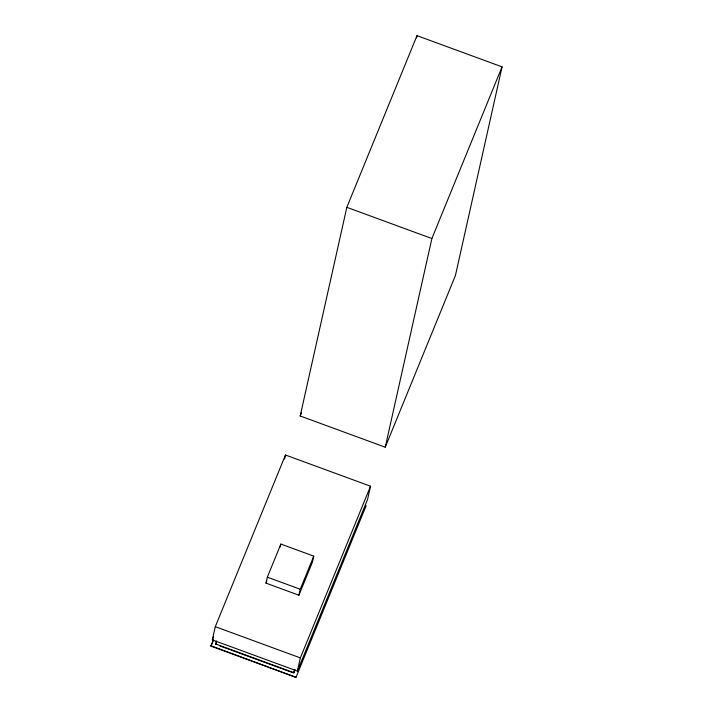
<?xml version="1.0" encoding="UTF-8"?>
<svg xmlns="http://www.w3.org/2000/svg" width="713" height="713" viewBox="0 0 713 713"><rect width="100%" height="100%" fill="white"/><g stroke="black" fill="none" stroke-linecap="round" stroke-linejoin="round"><path stroke-width="1.07" d="M366.17 505.677L295.993 677.35L210.941 646.138L213.543 639.597M212.331 639.882L215.29 626.674L285.467 455.001L370.519 486.221L367.569 499.43L297.392 671.102L212.331 639.882L213.597 636.798M215.647 644.374L216.387 641.058M284.558 459.065L285.467 455.001M300.191 415.982L346.83 207.323L417.007 35.65L502.059 66.862L455.42 275.521L385.243 447.194L300.191 415.982L301.447 412.898M266.011 583.136L267.339 577.165L280.877 544.064L313.773 556.14L312.437 562.111L298.907 595.212L266.011 583.136L266.831 581.131M280.209 547.049L280.877 544.064M416.517 37.825L417.007 35.65M298.907 595.212L300.244 589.241L313.773 556.14M216.574 641.941L215.727 643.999L293.854 672.671L294.514 669.73M295.993 677.35L211.021 645.764M297.392 671.102L300.342 657.894L370.519 486.221M385.243 447.194L431.882 238.534L502.059 66.862M210.941 646.138L213.463 639.971M293.854 672.671L295.111 669.587M293.774 673.036L294.612 670.986M346.83 207.323L431.882 238.534M267.339 577.165L300.244 589.241M215.29 626.674L300.342 657.894M219.818 645.898L292.731 672.653"/></g></svg>
